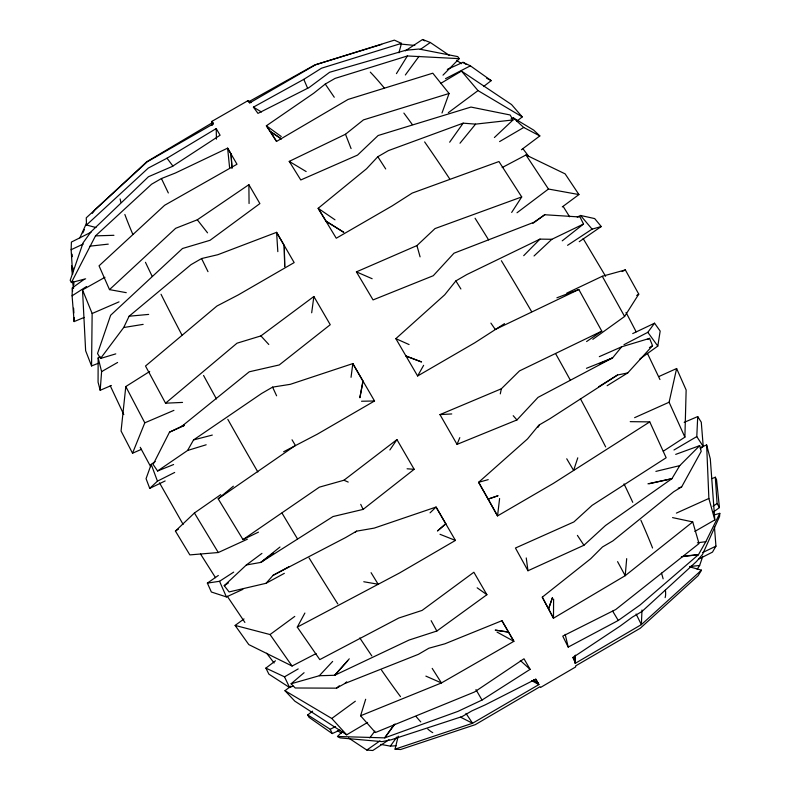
<?xml version="1.0" encoding="UTF-8"?>
<svg xmlns="http://www.w3.org/2000/svg" width="790" height="790" viewBox="0 0 790 790"><rect width="100%" height="100%" fill="white"/><g stroke="black" fill="none" stroke-linecap="round" stroke-linejoin="round"><path stroke-width="1.19" d="M100.113 356.497L98.158 357.919L98.069 382.153L100.192 390.29L111.4 385.471M553.612 599.037L553.474 618.205L625.196 575.683L692.731 521.923L699.022 543.579L615.775 609.495L562.757 636.128L568.207 647.089L618.274 620.456L640.117 604.962L698.479 554.649L705.806 541.693L719.799 513.332L713.903 514.981M98.335 363.272L91.561 365.938L92.144 313.512L82.516 289.881L104.961 277.3M575.377 655.137L575.248 663.343L641.362 624.623L701.471 570.173L689.818 566.855M663.314 451.199L684.89 437.147L686.145 390.003L676.625 368.525L658.899 376.524M72.67 274.249L71.13 249.719L71.416 242.056L91.097 232.191M84.234 317.412L74.112 321.579L72.088 295.806L72.374 287.827L84.096 279.393M641.994 609.989L641.362 624.623L636.108 614.018M700.295 448.671L703.228 446.488L696.79 436.584L697.718 416.567L684.18 422.364M719.799 513.332L719.572 516.433L702.508 554.442L696.513 561.493L641.954 611.509L632.336 617.128L620.15 626.075L572.977 657.438L575.14 662.069L572.977 657.438M100.192 390.29L101.604 371.626L98.158 357.919M626.687 558.639L625.196 575.683L617.573 561.631M149.715 371.458L125.798 386.547L121.067 431.024L132.523 453.223L141.519 449.293M499.606 498.52L497.542 515.91L553.365 483.401L649.765 421.89L666.158 457.756L592.046 505.393L573.895 521.933L515.445 548.023L527.967 570.755L583.929 545.268L605.535 525.498L671.925 478.681L679.736 465.636L699.693 445.639L701.204 451.357L681.652 486.897L673.722 491.726L612.882 540.893L602.474 546.966L590.653 558.777L542.286 597.161L553.474 618.205L542.286 597.161M351.037 377.324L352.824 363.598L290.305 384.325L272.58 387.13L261.549 393.529L193.53 439.931L187.595 450.468L157.585 470.988L153.122 464.451L169.494 432.17L184.011 425.227M311.685 312.791L313.867 296.497L260.917 335.908L237.01 343.196L165.544 403.196L145.508 366.027L216.954 306.016L238.244 294.927L294.166 262.586L276.589 232.339L217.833 254.706L201.578 258.547L190.973 264.68L129.116 316.217L123.694 327.524L100.547 358.453L97.526 353.525L110.63 315.269L182.52 248.494L210.041 240.298L259.88 203.593L248.88 184.682L197.312 219.798L175.666 228.3L109.494 289.614L99.046 265.825L164.646 205.262L237 164.241L227.619 148.145L175.35 173.04L161.427 178.54L151.571 184.228L95.511 235.874L71.396 282.553L70.201 280.302L83.088 242.836L91.008 231.786L148.451 176.743L172.269 166.443L220.094 135.228L216.213 128.582L167.016 158.207L148.283 168.072L86.515 225.012L95.975 227.53M639.89 358.956L657.803 346.069L660.173 331.089L654.545 323.199L632.711 333.578M363.064 381.234L359.865 397.755L362.916 380.987L352.824 363.598L374.529 400.984L317.294 434.194L283.62 451.762M500.297 393.884L501.354 388.779L519.484 370.905L601.783 331.138L578.823 289.486L556.901 297.8M684.89 437.147L669.1 402.238L676.625 368.525M701.471 570.173L698.113 575.712L640.246 628.257L575.574 665.931L575.703 666.918L540.528 687.478L540.074 686.678L475.313 724.637L400.579 749.522L395.059 749.157L398.219 736.152M398.94 52.792L401.468 43.371L394.378 40.142L315.644 64.731L249.749 102.878L247.932 100.774L251.111 102.631L247.853 100.636M342.682 731.283L337.468 736.487L384.72 737.87L457.914 711.395L482.009 700.058L530.1 669.347L523.987 658.771L474.464 692.02L375.398 732.528L360.576 715.77L365.671 699.259M577.776 457.825L573.609 470.425L566.726 458.773M697.155 569.294L699.644 565.482L702.764 556.338M155.176 461.567L151.206 464.362L146.061 478.671L149.735 488.368L165.15 480.952M441.995 113.01L449.076 93.487L432.782 73.184L348.074 99.431L276.549 141.42L270.269 131.525L281.289 138.872M132.523 453.223L144.797 422.828L173.928 410.365M501.354 388.779L439.971 414.612L457.045 444.375L459.81 437.63M79.83 237.859L86.396 223.452M82.841 232.912L84.362 229.614M360.576 715.77L441.442 682.945L513.885 641.312L501.946 620.693L444.879 643.811L428.861 648.235L418.414 654.327L344.884 683.488L336.52 688.159L295.233 687.991L291.115 683.765L319.318 675.736L334.703 675.282L409.092 640.038L436.85 631.032L486.897 594.712L473.872 572.246L422.127 610.394L398.802 618.017L319.792 659.601L297.277 627.122L304.891 613.04M449.076 93.487L363.479 119.883L345.497 134.241L289.229 161.387L300.783 179.972L357.544 155.097L378.143 135.505L470.959 107.065L510.133 114.975L513.026 119.942L475.57 124.129L463.157 123.161L388.374 150.623L377.818 156.726L366.53 168.784L318.153 208.313L336.264 238.234L392.067 205.963L412.202 193.086L498.954 161.535L521.716 196.937L435.014 228.577L416.942 245.581L356.409 271.869L373.058 299.914L433.266 275.72L453.974 253.205L533.872 222.316L544.754 214.742L580.018 216.993L583.524 224.044L551.864 239.291L539.975 239.113L466.851 274.535L455.87 280.904L444.701 294.818L395.849 338.653L417.614 375.981L423.638 365.326M714.437 526.861L715.947 546.167L712.481 552.111L698.469 559.251M538.079 427.232L539.274 425.218M396.442 73.638L407.383 55.962L459.286 58.648L457.756 56.604L419.016 49.029L405.704 50.264L329.627 72.275L309.058 87.562L257.975 113.385L253.412 107.134L303.795 79.356L321.52 68.197L401.468 43.371M592.816 339.325L624.614 316.464L638.764 294.147L625.334 269.904L602.276 276.273L566.795 293.12M511.663 212.451L521.716 196.937M389.865 449.945L396.945 439.605L414.167 469.3L363.104 509.402L333.015 516.551L260.809 562.411L246.362 564.969L224.222 585.676L229.09 591.937L266.042 583.296L284.341 573.343M393.815 724.953L384.72 737.87L394.97 723.986M449.658 142.2L463.157 123.161M380.75 744.387L390.369 746.125L396.817 737.11M405.349 74.981L419.075 56.248M623.972 344.687L647.82 332.323L654.545 323.199M92.302 213.349L95.017 209.696L146.693 161.802L211.592 123.181M369.75 737.909L374.865 731.115M459.997 143.217L475.57 124.129M607.125 385.718L627.724 372.939L652.55 345.704L649.577 338.377L621.661 346.81L612.576 357.91L538.049 397.36L516.946 419.954L457.045 444.375M349.279 658.811L334.703 675.282L347.758 660.756M266.042 583.296L273.103 575.317L289.091 566.657M319.318 675.736L332.649 661.418M523.701 255.674L539.975 239.113M443.002 75.139L459.286 58.648M430.056 512.838L436.07 507.052L455.425 540.429L399.483 573.007L297.277 627.122M247.359 539.215L218.287 552.526L189.847 554.896L175.419 531.077L194.419 512.996L220.736 494.668M494.392 137.529L513.026 119.942M534.04 255.96L551.864 239.291M149.735 488.368L157.457 481.159L174.679 472.45M344.884 683.488L346.692 681.829M291.115 683.765L304.081 672.705M445.837 523.879L437.472 530.969L445.748 523.731L436.07 507.052L374.223 528.105L356.596 531.157L345.635 537.536L273.103 575.317M336.52 688.159L339.344 685.779M258.468 532.134L243.004 539.59L218.178 498.806L233.356 486.196M279.996 547.026L260.809 562.411L273.636 552.97M516.591 121.403L522.249 116.9L511.555 104.566L461.469 71.07L440.474 83.552M407.383 55.962L335.079 78.398L325.263 84.056L313.709 93.24L266.378 125.788L270.2 131.367L281.25 138.793M562.223 240.841L583.524 224.044M340.006 730.039L332.235 733.574L308.939 717.261L307.754 714.93L312.593 711.148M367.626 722.406L346.682 734.809L294.798 701.125L284.993 690.707L290.819 686.174M483.569 86.535L491.212 80.629L470.386 65.837L462.989 62.321L447.318 69.382M354.947 532.43L356.596 531.157M243.004 539.59L319.377 487.154L343.956 480.231L396.945 439.605M292.991 686.066L289.624 687.557L268.876 674.146L265.894 668.103L275.473 660.815M516.996 212.767L548.457 189.037L578.942 194.567L562.283 206.921M521.42 149.744L539.837 135.929L533.724 130.143L513.332 117.868L511.081 118.865M448.345 112.654L478.009 90.603L522.249 116.9M246.362 564.969L261.934 553.395M244.021 618.935L235.124 625.413L270.052 634.548L294.779 616.398M284.993 690.707L331.78 718.466L355.342 701.214M713.558 511.89L719.433 507.605L716.52 479.52L715.306 477.219L711.928 478.622M532.924 223.333L544.754 214.742M242.856 589.37L226.414 596.924L211.364 592.006L207.375 583.109L218.336 575.466M348.518 737.929L366.817 750.046L379.941 740.902M420.24 49.513L430.313 42.502L449.48 55.488M218.178 498.806L295.411 445.471L292.033 439.793M579.238 241.691L601.259 226.533L594.673 218.583L580.581 215.472L577.233 217.043M586.595 341.557L601.783 331.138M388.966 739.756L372.791 750.5L366.817 750.046M567.566 245.315L592.085 229.139L601.259 226.533M224.222 585.676L228.34 582.961M405.28 50.886L422.581 39.5L430.313 42.502M712.985 506.232L717.093 503.546L715.306 477.219M636.701 295.49L638.764 294.147M207.375 583.109L219.541 581.282L233.702 572.118M175.419 531.077L178.471 529.102M627.724 372.939L617.553 375.003L549.801 418.789L538.879 425.139L527.493 438.944L478.612 482.295L497.542 515.91L488.19 499.122L497.878 495.804M72.088 295.806L86.564 286.503M504.504 323.643L474.721 342.83L417.614 375.981M598.83 386.646L617.553 375.003M649.419 347.6L652.55 345.704M673.969 449.994L696.79 436.584M499.586 141.588L523.731 127.476L539.837 135.929M212.036 125.077L211.957 121.334L247.892 100.705L249.749 102.878M211.997 121.403L213.419 123.823L147.207 161.822L86.258 217.823L86.515 225.012M265.894 668.103L284.499 676.832L298.195 668.913M694.825 531.433L714.802 519.929L710.299 458.881L706.635 444.948L700.997 447.288M101.604 371.626L117.611 362.462M249.206 101.495L314.627 65.007L381.728 44.368M502.163 167.559L525.982 154.978L565.126 173.869L578.942 194.567M622.115 271.572L625.334 269.904M235.124 625.413L248.801 644.601L292.073 666.019L316.109 653.577M307.754 714.93L330.23 729.288L335.592 726.524M445.53 78.645L470.386 65.837M647.415 339.483L649.577 338.377M395.059 749.157L472.568 723.255L538.889 684.584L535.768 679.173L485.485 704.749L471.818 710.911L462.16 716.55L391.287 739.756L381.995 741.622L340.115 737.909L337.468 736.487M702.745 552.506L715.947 546.167M578.823 289.486L495.291 329.479L490.906 323.12M71.13 249.719L83.217 244.041M676.378 513.115L708.877 498.46L706.635 444.948M169.494 432.17L184.119 425.622M599.235 363.864L612.576 357.91L586.457 368.308M634.617 417.673L669.1 402.238M599.314 356.655L621.661 346.81M92.144 313.512L119.014 301.869M184.09 425.375L181.819 426.314L249.255 371.794L279.255 364.95L330.25 324.71L313.867 296.497M157.585 470.988L173.603 464.54M678.245 488.161L681.652 486.897M675.697 454.388L699.693 445.639M497.868 495.774L488.171 499.043L478.612 482.295L488.22 479.639M187.595 450.468L206.17 444.78M100.547 358.453L115.784 353.871M71.396 282.553L85.646 278.821M193.53 439.931L212.312 435.063M655.878 471.393L679.736 465.636M649.173 483.747L671.925 478.681L647.958 483.816M123.694 327.524L143.148 324.374M697.392 542.809L705.806 541.693M681.375 556.752L698.479 554.649L683.962 556.111M89.932 246.164L108.26 244.14M689.907 566.509L699.644 565.482M129.116 316.217L148.658 314.41M390.369 746.125L396.047 745.77M439.971 414.612L451.742 413.94M165.544 403.196L182.539 402.416M95.511 235.874L113.928 235.302M361.543 401.241L374.529 400.984M630.223 421.653L649.765 421.89M407.087 468.786L414.167 469.3M400.372 44.013L414.819 45.445M363.765 581.746L378.153 584.235L371.073 572.671M109.494 289.614L126.262 292.665M672.567 517.608L692.731 521.923M406.178 356.221L421.554 361.958L406.04 355.974M440.01 534.297L455.425 540.429M343.956 480.231L348.212 482.078M356.409 271.869L372.149 278.722M425.869 676.112L441.442 682.945L432.199 668.38M395.849 338.653L409.072 344.568M460.54 717.172L472.568 723.255L465.991 713.4M486.699 78.259L491.212 80.629M496.999 632.069L513.885 641.312L508.562 632.109L495.212 630.114L508.523 632.089L501.946 620.693M531.7 680.654L538.889 684.584L535.768 679.173M289.229 161.387L306.155 171.558M253.412 107.134L261.47 111.992M326.142 221.348L343.798 232.329L326.043 221.131L318.153 208.313L335.009 219.817M422.581 39.5L424.605 40.833M337.34 730.523L341.408 733.219M462.989 62.321L465.952 64.316M456.531 60.277L461.577 63.694M477.17 587.809L486.897 594.712M533.497 680.072L538.316 683.587L533.497 680.091M281.27 136.512L266.378 125.788L276.549 141.42M520.333 660.519L530.1 669.347M513.332 117.868L523.731 127.476M260.917 335.908L268.778 344.479M331.78 718.466L346.682 734.809M513.204 415.698L516.946 419.954M461.469 71.07L478.009 90.603M580.581 215.472L592.085 229.139M197.312 219.798L207.543 232.843M266.674 653.231L274.1 662.998M522.792 148.54L528.698 156.351M167.016 158.207L172.892 166.048M647.82 332.323L657.803 346.069M270.052 634.548L292.073 666.019M244.9 622.441L227.263 596.243M325.263 84.056L334.259 97.249M525.982 154.978L548.457 189.037M577.401 535.373L583.929 545.268M377.818 156.726L385.708 168.961M200.512 553.978L215.522 577.688M697.718 416.567L701.283 422.225L703.228 446.488M563.181 206.437L569.62 216.796M583.148 238.56L605.604 276.303M455.87 280.904L460.896 288.982M612.665 611.144L618.274 620.456M194.419 512.996L218.287 552.526M213.419 123.823L212.036 121.472L212.085 125.126M183.112 524.372L159.481 482.828M717.093 503.546L719.433 507.605M475.955 689.591L482.009 700.058M602.276 276.273L624.614 316.464M431.133 620.654L436.85 631.032M150.673 466.693L140.225 447.298M125.798 386.547L144.797 422.828M626.026 312.415L636.148 331.8M647.395 353.337L659.956 379.526M123.813 414.592L110.274 385.816M201.578 258.547L207.997 271.661M161.427 178.54L168.329 192.967M284.499 676.832L289.624 687.557M360.724 504.346L363.104 509.402M272.58 387.13L276.609 395.81M330.23 729.288L332.235 733.574M219.541 581.282L226.414 596.924M303.795 79.356L307.666 88.332M91.561 365.938L85.636 350.76L82.516 289.881M345.497 134.241L351.086 148.599M151.206 464.362L157.457 481.159M416.942 245.581L420.082 256.859M708.877 498.46L714.802 519.929M565.186 634.331L568.207 647.089M526.249 557.947L527.967 570.755M229.594 167.618L227.619 148.145L230.996 153.981L231.993 168.468M71.574 265.628L72.305 274.021M72.927 281.23L73.549 288.429M277.823 251.635L276.589 232.339L284.193 245.414L284.706 266.724M231.105 154.119L231.964 167.332M73.124 281.605L73.51 287.728M72.374 287.827L72.591 291.421M73.598 308.199L73.885 312.988M72.117 254.222L72.265 256.651M72.897 267.603L73.105 271.247M73.747 282.188L73.885 284.627M284.272 245.552L284.726 266.497M216.213 128.582L216.44 139.139M248.88 184.682L249.067 203.524M74.102 317.58L74.112 321.579M432.762 732.636A313.966 22.92 59.9 0 1 427.775 729.012M420.774 721.902A313.966 22.92 59.9 0 1 416.014 716.431M400.49 696.622A313.966 22.92 59.9 0 1 381.54 670.147M371.823 655.927A313.966 22.92 59.9 0 1 359.806 637.935M337.794 603.915A313.966 22.92 59.9 0 1 309.097 557.947M297.415 538.77A313.966 22.92 59.9 0 1 282 513.085M257.846 471.966A313.966 22.92 59.9 0 1 227.797 419.312M216.46 398.95A313.966 22.92 59.9 0 1 203.563 375.447M181.937 335.009A313.966 22.92 59.9 0 1 161.022 294.255M152.114 276.204A313.966 22.92 59.9 0 1 145.459 262.3M132.848 234.393A313.966 22.92 59.9 0 1 124.859 214.475M120.919 202.299A313.966 22.92 59.9 0 1 120.1 198.902M370.312 72.137A313.215 30.81 59.9 0 1 384.335 88.046M403.878 113.079A313.215 30.81 59.9 0 1 412.331 124.593M424.625 141.914A313.215 30.81 59.9 0 1 449.629 178.807M475.067 218.238A313.215 30.81 59.9 0 1 488.605 239.893M501.374 260.73A313.215 30.81 59.9 0 1 531.621 311.655M555.814 354.009A313.215 30.81 59.9 0 1 570.301 380.128M580.403 398.733A313.215 30.81 59.9 0 1 605.673 446.923M624.021 483.875A313.215 30.81 59.9 0 1 632.75 502.322M640.888 520.235A313.215 30.81 59.9 0 1 652.56 547.993M661.487 573.096A313.215 30.81 59.9 0 1 663.126 578.833M665.417 590.189A313.215 30.81 59.9 0 1 665.121 597.625M575.11 661.981L575.248 663.343L574.488 656.144L575.081 661.971M552.477 597.596L548.586 608.774L552.477 597.576"/></g></svg>
